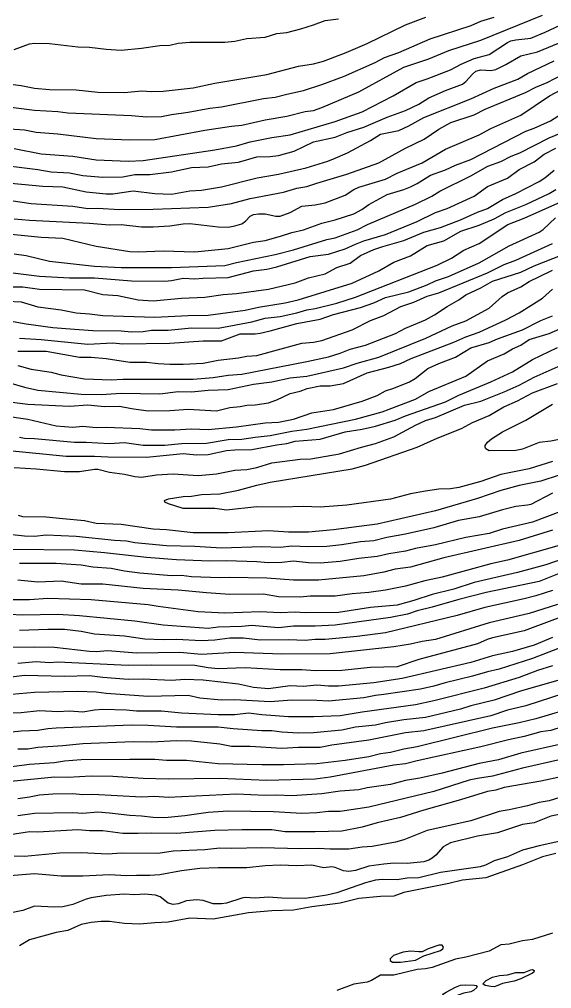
# Model space of a CAD drawing. Extents: x 474277 to 475042, y 254928 to 255625.
# Drawn here: x 474569.53 to 474593.95, y 255515.79 to 255560.23 of the extents above; entities that cross this region are included whole.
import ezdxf

# ---------------------------------------------------------------- set-up
doc = ezdxf.new("R2010")
doc.units = 0
doc.header["$MEASUREMENT"] = 0
doc.layers.add('BaseMapV2_DTM_export_MonNov09090547073261 — entities', color=1, linetype='CONTINUOUS')

msp = doc.modelspace()

# ---------------------------------------------------------------- linework, layer by layer
at = {"layer": 'BaseMapV2_DTM_export_MonNov09090547073261 — entities', "color": 15, "linetype": 'Continuous', "true_color": 0xb7484b}
for points in [[(474567.693, 255556.383, 91.25), (474570.223, 255556.072, 91.25), (474571.297, 255556.006, 91.25), (474571.757, 255555.945, 91.25), (474574.671, 255555.822, 91.25), (474575.361, 255555.76, 91.25), (474576.051, 255555.774, 91.25), (474576.511, 255555.877, 91.25), (474577.278, 255555.974, 91.25), (474578.274, 255556.168, 91.25), (474578.811, 255556.221, 91.25), (474580.728, 255556.61, 91.25), (474581.265, 255556.662, 91.25), (474581.802, 255556.809, 91.25), (474582.568, 255556.969, 91.25), (474583.412, 255557.24, 91.25), (474584.409, 255557.613, 91.25), (474585.851, 255558.26, 91.25), (474586.279, 255558.49, 91.25), (474586.933, 255558.721, 91.25), (474588.374, 255559.334, 91.25), (474590.257, 255559.947, 91.25), (474590.696, 255560.15, 91.25), (474591.309, 255560.331, 91.25)], [(474568.153, 255557.389, 91), (474569.61, 255557.198, 91), (474570.223, 255557.077, 91), (474570.914, 255557.017, 91), (474572.14, 255557, 91), (474573.137, 255556.897, 91), (474574.364, 255556.883, 91), (474575.131, 255556.954, 91), (474575.591, 255556.925, 91), (474576.127, 255556.947, 91), (474577.508, 255557.089, 91), (474578.504, 255557.3, 91), (474580.881, 255557.699, 91), (474582.338, 255558.091, 91), (474583.028, 255558.2, 91), (474583.488, 255558.318, 91), (474584.529, 255558.721, 91), (474585.482, 255559.129, 91), (474587.246, 255559.989, 91), (474588.179, 255560.331, 91)], [(474568.843, 255555.234, 91.5), (474569.763, 255555.164, 91.5), (474570.3, 255555.067, 91.5), (474571.297, 255554.987, 91.5), (474573.06, 255554.764, 91.5), (474574.594, 255554.71, 91.5), (474575.744, 255554.717, 91.5), (474578.044, 255555.145, 91.5), (474579.271, 255555.341, 91.5), (474579.731, 255555.387, 91.5), (474580.805, 255555.624, 91.5), (474581.802, 255555.795, 91.5), (474582.645, 255556.002, 91.5), (474583.028, 255556.057, 91.5), (474583.412, 255556.187, 91.5), (474585.099, 255556.917, 91.5), (474587.169, 255558.046, 91.5), (474588.319, 255558.427, 91.5), (474589.239, 255558.8, 91.5), (474590.696, 255559.281, 91.5), (474593.533, 255560.428, 91.5)], [(474569.303, 255554.315, 91.75), (474570.53, 255554.067, 91.75), (474571.987, 255553.958, 91.75), (474573.06, 255553.787, 91.75), (474574.517, 255553.735, 91.75), (474575.207, 255553.759, 91.75), (474578.504, 255554.245, 91.75), (474579.501, 255554.427, 91.75), (474580.115, 255554.616, 91.75), (474581.111, 255554.822, 91.75), (474581.955, 255554.937, 91.75), (474584.025, 255555.545, 91.75), (474585.252, 255555.996, 91.75), (474586.683, 255556.727, 91.75), (474587.737, 255557.34, 91.75), (474588.242, 255557.502, 91.75), (474589.316, 255557.912, 91.75), (474589.796, 255558.184, 91.75), (474590.389, 255558.445, 91.75), (474591.079, 255558.618, 91.75), (474591.923, 255559.176, 91.75), (474592.076, 255559.244, 91.75), (474592.306, 255559.297, 91.75), (474592.996, 255559.374, 91.75), (474593.645, 255559.641, 91.75), (474595.45, 255560.481, 91.75)], [(474569.303, 255558.856, 90.75), (474569.993, 255559.108, 90.75), (474570.223, 255559.141, 90.75), (474570.914, 255559.133, 90.75), (474572.217, 255558.975, 90.75), (474572.754, 255558.96, 90.75), (474573.52, 255558.861, 90.75), (474574.211, 255558.827, 90.75), (474575.131, 255558.905, 90.75), (474575.974, 255559.037, 90.75), (474576.434, 255559.056, 90.75), (474576.818, 255559.138, 90.75), (474577.354, 255559.193, 90.75), (474578.965, 255559.189, 90.75), (474579.425, 255559.234, 90.75), (474579.961, 255559.349, 90.75), (474580.805, 255559.421, 90.75), (474581.341, 255559.578, 90.75), (474581.802, 255559.636, 90.75), (474582.447, 255559.794, 90.75), (474583.028, 255559.975, 90.75), (474583.565, 255560.183, 90.75), (474584.178, 255560.26, 90.75)], [(474568.153, 255553.63, 92), (474570.377, 255553.349, 92), (474570.99, 255553.247, 92), (474571.834, 255553.202, 92), (474572.447, 255553.075, 92), (474573.367, 255552.998, 92), (474574.287, 255553.011, 92), (474574.824, 255553.114, 92), (474575.514, 255553.113, 92), (474576.511, 255553.244, 92), (474577.431, 255553.44, 92), (474578.198, 255553.469, 92), (474578.811, 255553.604, 92), (474579.578, 255553.691, 92), (474580.421, 255553.935, 92), (474581.035, 255553.939, 92), (474581.418, 255553.997, 92), (474582.142, 255554.197, 92), (474583.028, 255554.619, 92), (474584.025, 255554.825, 92), (474584.548, 255555.04, 92), (474585.329, 255555.283, 92), (474586.402, 255555.744, 92), (474587.246, 255556.057, 92), (474587.854, 255556.344, 92), (474588.319, 255556.639, 92), (474589.086, 255556.974, 92), (474589.853, 255557.263, 92), (474590.006, 255557.377, 92), (474590.313, 255557.726, 92), (474590.466, 255557.85, 92), (474590.696, 255557.915, 92), (474591.156, 255557.894, 92), (474591.386, 255557.934, 92), (474591.846, 255558.158, 92), (474592.536, 255558.559, 92), (474593.303, 255558.751, 92), (474594.53, 255559.251, 92)], [(474569.15, 255552.729, 92.25), (474570.607, 255552.582, 92.25), (474571.527, 255552.562, 92.25), (474572.6, 255552.327, 92.25), (474573.52, 255552.238, 92.25), (474573.827, 255552.24, 92.25), (474574.747, 255552.364, 92.25), (474575.744, 255552.244, 92.25), (474576.511, 255552.22, 92.25), (474577.354, 255552.368, 92.25), (474577.891, 255552.401, 92.25), (474578.811, 255552.554, 92.25), (474580.449, 255552.97, 92.25), (474581.418, 255553.133, 92.25), (474582.683, 255553.43, 92.25), (474583.686, 255553.737, 92.25), (474584.025, 255553.868, 92.25), (474584.583, 255554.12, 92.25), (474585.635, 255554.684, 92.25), (474586.095, 255554.965, 92.25), (474586.939, 255555.142, 92.25), (474587.394, 255555.347, 92.25), (474588.089, 255555.726, 92.25), (474590.236, 255556.592, 92.25), (474591.309, 255557.079, 92.25), (474592.403, 255557.494, 92.25), (474592.843, 255557.743, 92.25), (474594.07, 255558.328, 92.25)], [(474569.15, 255551.934, 92.5), (474570.07, 255551.789, 92.5), (474571.987, 255551.665, 92.5), (474572.677, 255551.566, 92.5), (474573.137, 255551.571, 92.5), (474574.134, 255551.518, 92.5), (474575.667, 255551.526, 92.5), (474578.198, 255551.628, 92.5), (474579.271, 255551.797, 92.5), (474580.115, 255552.012, 92.5), (474581.648, 255552.317, 92.5), (474582.262, 255552.49, 92.5), (474582.722, 255552.566, 92.5), (474583.182, 255552.729, 92.5), (474584.562, 255553.131, 92.5), (474586.019, 255553.658, 92.5), (474587.246, 255554.325, 92.5), (474588.109, 255554.733, 92.5), (474588.779, 255555.193, 92.5), (474589.324, 255555.5, 92.5), (474590.389, 255555.851, 92.5), (474590.906, 255556.114, 92.5), (474592.749, 255556.88, 92.5), (474593.226, 255557.128, 92.5), (474593.748, 255557.34, 92.5), (474594.453, 255557.699, 92.5)], [(474569.303, 255551.084, 92.75), (474569.993, 255551.025, 92.75), (474572.754, 255550.89, 92.75), (474573.674, 255550.808, 92.75), (474574.211, 255550.829, 92.75), (474575.131, 255550.723, 92.75), (474575.667, 255550.719, 92.75), (474576.434, 255550.764, 92.75), (474577.048, 255550.855, 92.75), (474577.354, 255550.867, 92.75), (474578.658, 255550.718, 92.75), (474579.118, 255550.706, 92.75), (474579.425, 255550.76, 92.75), (474579.731, 255550.857, 92.75), (474579.912, 255550.976, 92.75), (474580.127, 255551.206, 92.75), (474580.279, 255551.283, 92.75), (474580.498, 255551.32, 92.75), (474580.805, 255551.316, 92.75), (474581.295, 255551.206, 92.75), (474581.495, 255551.21, 92.75), (474581.955, 255551.381, 92.75), (474582.492, 255551.667, 92.75), (474583.105, 255551.727, 92.75), (474583.565, 255551.822, 92.75), (474584.485, 255552.165, 92.75), (474584.883, 255552.433, 92.75), (474585.099, 255552.541, 92.75), (474586.325, 255552.913, 92.75), (474586.862, 255553.18, 92.75), (474588.012, 255553.662, 92.75), (474589.086, 255554.278, 92.75), (474590.619, 255554.932, 92.75), (474591.156, 255555.222, 92.75), (474592.536, 255555.847, 92.75), (474593.844, 255556.727, 92.75), (474594.376, 255557.005, 92.75)], [(474568.527, 255550.439, 93), (474570.53, 255550.245, 93), (474571.527, 255550.204, 93), (474573.06, 255549.835, 93), (474574.594, 255549.587, 93), (474574.977, 255549.572, 93), (474576.127, 255549.62, 93), (474577.584, 255549.57, 93), (474579.118, 255549.729, 93), (474580.268, 255550.024, 93), (474580.805, 255550.096, 93), (474581.513, 255550.286, 93), (474582.032, 255550.461, 93), (474582.568, 255550.58, 93), (474583.412, 255550.887, 93), (474584.025, 255551.037, 93), (474584.869, 255551.318, 93), (474585.239, 255551.513, 93), (474585.559, 255551.745, 93), (474586.412, 255552.203, 93), (474587.169, 255552.432, 93), (474587.476, 255552.556, 93), (474587.782, 255552.704, 93), (474588.396, 255553.088, 93), (474589.086, 255553.328, 93), (474589.546, 255553.546, 93), (474590.244, 255553.813, 93), (474592.766, 255555.11, 93), (474593.15, 255555.247, 93), (474593.895, 255555.577, 93), (474594.453, 255555.936, 93)], [(474569.303, 255549.481, 93.25), (474569.84, 255549.399, 93.25), (474570.914, 255549.149, 93.25), (474572.984, 255548.91, 93.25), (474574.211, 255548.859, 93.25), (474576.511, 255548.86, 93.25), (474578.965, 255548.946, 93.25), (474579.501, 255549.092, 93.25), (474581.265, 255549.456, 93.25), (474582.108, 255549.669, 93.25), (474583.642, 255550.135, 93.25), (474584.025, 255550.22, 93.25), (474585.022, 255550.576, 93.25), (474585.505, 255550.823, 93.25), (474587.706, 255551.756, 93.25), (474588.45, 255552.126, 93.25), (474588.826, 255552.356, 93.25), (474590.236, 255553.057, 93.25), (474591.03, 255553.507, 93.25), (474591.616, 255553.722, 93.25), (474592.088, 255553.967, 93.25), (474592.483, 255554.12, 93.25), (474593.84, 255554.803, 93.25), (474596.14, 255555.744, 93.25)], [(474568, 255548.77, 93.5), (474570.453, 255548.453, 93.5), (474571.834, 255548.376, 93.5), (474572.984, 255548.379, 93.5), (474574.671, 255548.243, 93.5), (474576.204, 255548.222, 93.5), (474576.511, 255548.257, 93.5), (474577.048, 255548.373, 93.5), (474577.584, 255548.332, 93.5), (474577.968, 255548.372, 93.5), (474579.118, 255548.4, 93.5), (474580.268, 255548.702, 93.5), (474580.881, 255548.786, 93.5), (474581.341, 255548.884, 93.5), (474582.875, 255549.366, 93.5), (474583.718, 255549.469, 93.5), (474584.485, 255549.705, 93.5), (474584.945, 255549.93, 93.5), (474585.329, 255550.076, 93.5), (474586.322, 255550.363, 93.5), (474587.782, 255550.961, 93.5), (474588.626, 255551.377, 93.5), (474589.162, 255551.563, 93.5), (474590.389, 255552.122, 93.5), (474591.003, 255552.567, 93.5), (474591.923, 255552.952, 93.5), (474592.46, 255553.351, 93.5), (474593.15, 255553.705, 93.5), (474593.61, 255554.048, 93.5), (474594.146, 255554.323, 93.5)], [(474568.997, 255547.972, 93.75), (474569.687, 255547.973, 93.75), (474570.453, 255547.869, 93.75), (474572.524, 255547.825, 93.75), (474573.367, 255547.622, 93.75), (474574.057, 255547.567, 93.75), (474574.977, 255547.38, 93.75), (474575.667, 255547.334, 93.75), (474576.971, 255547.457, 93.75), (474578.044, 255547.501, 93.75), (474578.888, 255547.616, 93.75), (474579.501, 255547.658, 93.75), (474580.958, 255547.861, 93.75), (474582.185, 255548.156, 93.75), (474582.798, 255548.387, 93.75), (474583.565, 255548.571, 93.75), (474584.102, 255548.851, 93.75), (474584.706, 255549.059, 93.75), (474585.175, 255549.41, 93.75), (474585.789, 255549.676, 93.75), (474586.207, 255549.826, 93.75), (474587.169, 255550.092, 93.75), (474588.089, 255550.471, 93.75), (474588.856, 255550.69, 93.75), (474589.776, 255551.042, 93.75), (474590.543, 255551.395, 93.75), (474591.003, 255551.557, 93.75), (474591.693, 255551.98, 93.75), (474592.306, 255552.253, 93.75), (474593.38, 255552.802, 93.75), (474593.64, 255552.97, 93.75), (474594.07, 255553.313, 93.75)], [(474568.997, 255547.312, 94), (474569.61, 255547.283, 94), (474570.377, 255547.057, 94), (474571.45, 255546.921, 94), (474572.14, 255546.783, 94), (474572.754, 255546.739, 94), (474573.367, 255546.656, 94), (474575.744, 255546.577, 94), (474577.278, 255546.656, 94), (474578.198, 255546.667, 94), (474579.885, 255546.894, 94), (474580.498, 255547.033, 94), (474581.725, 255547.23, 94), (474582.324, 255547.372, 94), (474584.792, 255548.138, 94), (474586.019, 255548.701, 94), (474586.709, 255549.104, 94), (474587.476, 255549.388, 94), (474588.242, 255549.87, 94), (474589.009, 255550.084, 94), (474589.777, 255550.516, 94), (474590.619, 255550.804, 94), (474591.309, 255551.093, 94), (474591.846, 255551.37, 94), (474592.766, 255551.744, 94), (474593.84, 255552.249, 94), (474594.147, 255552.433, 94)], [(474568.92, 255546.444, 94.25), (474569.84, 255546.266, 94.25), (474571.067, 255546.111, 94.25), (474572.064, 255546.022, 94.25), (474572.907, 255545.965, 94.25), (474574.211, 255545.946, 94.25), (474574.671, 255545.909, 94.25), (474575.207, 255545.929, 94.25), (474575.591, 255545.98, 94.25), (474576.358, 255545.979, 94.25), (474577.431, 255546.09, 94.25), (474578.658, 255546.076, 94.25), (474580.191, 255546.367, 94.25), (474580.805, 255546.528, 94.25), (474581.495, 255546.604, 94.25), (474582.262, 255546.773, 94.25), (474582.722, 255546.922, 94.25), (474583.105, 255546.982, 94.25), (474584.102, 255547.225, 94.25), (474584.945, 255547.489, 94.25), (474588.702, 255548.965, 94.25), (474589.353, 255549.289, 94.25), (474589.929, 255549.648, 94.25), (474590.619, 255549.96, 94.25), (474591.933, 255550.823, 94.25), (474592.69, 255551.121, 94.25), (474594.376, 255551.861, 94.25)], [(474569.533, 255545.615, 94.5), (474570.53, 255545.559, 94.5), (474572.677, 255545.346, 94.5), (474573.827, 255545.408, 94.5), (474574.287, 255545.361, 94.5), (474576.434, 255545.386, 94.5), (474577.968, 255545.499, 94.5), (474578.811, 255545.497, 94.5), (474579.655, 255545.807, 94.5), (474580.345, 255545.812, 94.5), (474580.575, 255545.844, 94.5), (474581.035, 255545.946, 94.5), (474582.262, 255546.295, 94.5), (474583.335, 255546.491, 94.5), (474583.948, 255546.706, 94.5), (474585.175, 255547.02, 94.5), (474585.789, 255547.239, 94.5), (474586.325, 255547.476, 94.5), (474587.399, 255547.737, 94.5), (474588.242, 255548.059, 94.5), (474588.626, 255548.239, 94.5), (474589.22, 255548.446, 94.5), (474590.619, 255549.069, 94.5), (474591.999, 255549.854, 94.5), (474593.38, 255550.482, 94.5), (474593.553, 255550.593, 94.5), (474594.131, 255551.13, 94.5)], [(474569.457, 255545.022, 94.75), (474570.76, 255545.026, 94.75), (474572.294, 255544.747, 94.75), (474572.83, 255544.744, 94.75), (474573.52, 255544.688, 94.75), (474574.594, 255544.516, 94.75), (474575.361, 255544.513, 94.75), (474575.897, 255544.448, 94.75), (474576.434, 255544.424, 94.75), (474577.048, 255544.42, 94.75), (474577.968, 255544.474, 94.75), (474578.658, 255544.608, 94.75), (474579.578, 255544.712, 94.75), (474579.961, 255544.789, 94.75), (474580.421, 255544.826, 94.75), (474582.492, 255545.379, 94.75), (474583.028, 255545.436, 94.75), (474583.412, 255545.515, 94.75), (474584.792, 255545.993, 94.75), (474585.635, 255546.42, 94.75), (474586.249, 255546.659, 94.75), (474587.026, 255547.066, 94.75), (474587.629, 255547.262, 94.75), (474588.242, 255547.544, 94.75), (474588.779, 255547.689, 94.75), (474591.003, 255548.608, 94.75), (474591.769, 255549, 94.75), (474592.306, 255549.194, 94.75), (474593.993, 255549.962, 94.75)], [(474569.457, 255544.367, 95), (474570.07, 255544.189, 95), (474570.99, 255544.061, 95), (474571.45, 255543.942, 95), (474572.524, 255543.752, 95), (474573.751, 255543.703, 95), (474574.287, 255543.738, 95), (474577.508, 255543.736, 95), (474578.428, 255543.805, 95), (474579.118, 255543.915, 95), (474579.731, 255543.972, 95), (474582.722, 255544.543, 95), (474583.717, 255544.765, 95), (474584.255, 255544.924, 95), (474584.715, 255545.106, 95), (474585.405, 255545.302, 95), (474586.785, 255545.83, 95), (474587.246, 255546.075, 95), (474588.166, 255546.464, 95), (474588.583, 255546.682, 95), (474589.16, 255547.066, 95), (474589.699, 255547.375, 95), (474590.008, 255547.602, 95), (474590.696, 255547.921, 95), (474591.233, 255548.23, 95), (474592.536, 255548.646, 95), (474593.15, 255548.928, 95), (474594.431, 255549.443, 95)], [(474569.15, 255543.55, 95.25), (474569.763, 255543.366, 95.25), (474570.377, 255543.236, 95.25), (474572.37, 255543.045, 95.25), (474573.29, 255543.034, 95.25), (474574.211, 255543.1, 95.25), (474575.974, 255543.065, 95.25), (474576.818, 255543.178, 95.25), (474577.431, 255543.16, 95.25), (474578.198, 255543.232, 95.25), (474579.118, 255543.267, 95.25), (474580.268, 255543.5, 95.25), (474581.111, 255543.613, 95.25), (474581.955, 255543.795, 95.25), (474582.722, 255543.876, 95.25), (474584.409, 255544.26, 95.25), (474585.022, 255544.464, 95.25), (474586.019, 255544.738, 95.25), (474588.173, 255545.609, 95.25), (474589.392, 255546.188, 95.25), (474590.006, 255546.406, 95.25), (474591.076, 255546.989, 95.25), (474591.683, 255547.526, 95.25), (474591.923, 255547.701, 95.25), (474592.536, 255547.965, 95.25), (474592.919, 255548.216, 95.25), (474593.385, 255548.446, 95.25), (474593.993, 255548.733, 95.25)], [(474568.843, 255542.722, 95.5), (474569.917, 255542.593, 95.5), (474571.834, 255542.495, 95.5), (474572.677, 255542.557, 95.5), (474573.444, 255542.477, 95.5), (474574.134, 255542.504, 95.5), (474574.671, 255542.393, 95.5), (474575.437, 255542.289, 95.5), (474576.434, 255542.303, 95.5), (474577.278, 255542.362, 95.5), (474578.581, 255542.288, 95.5), (474579.195, 255542.434, 95.5), (474579.655, 255542.476, 95.5), (474579.961, 255542.54, 95.5), (474580.345, 255542.553, 95.5), (474580.958, 255542.657, 95.5), (474581.341, 255542.784, 95.5), (474581.955, 255543.075, 95.5), (474582.415, 255543.191, 95.5), (474582.737, 255543.309, 95.5), (474583.335, 255543.423, 95.5), (474583.795, 255543.424, 95.5), (474584.409, 255543.544, 95.5), (474585.482, 255544.021, 95.5), (474586.479, 255544.281, 95.5), (474587.016, 255544.457, 95.5), (474587.506, 255544.689, 95.5), (474589.469, 255545.426, 95.5), (474590.006, 255545.678, 95.5), (474590.619, 255545.892, 95.5), (474591.853, 255546.452, 95.5), (474592.46, 255546.78, 95.5), (474593.536, 255547.449, 95.5), (474593.993, 255547.86, 95.5)], [(474568.767, 255542.065, 95.75), (474569.917, 255541.906, 95.75), (474571.22, 255541.59, 95.75), (474571.987, 255541.537, 95.75), (474572.447, 255541.58, 95.75), (474573.06, 255541.523, 95.75), (474573.52, 255541.538, 95.75), (474575.054, 255541.48, 95.75), (474575.591, 255541.409, 95.75), (474576.664, 255541.407, 95.75), (474577.431, 255541.455, 95.75), (474578.198, 255541.426, 95.75), (474579.501, 255541.551, 95.75), (474580.805, 255541.732, 95.75), (474581.418, 255541.76, 95.75), (474582.108, 255541.907, 95.75), (474582.952, 255542.193, 95.75), (474583.948, 255542.346, 95.75), (474585.252, 255542.725, 95.75), (474585.942, 255542.992, 95.75), (474586.325, 255543.199, 95.75), (474586.709, 255543.32, 95.75), (474587.433, 255543.615, 95.75), (474587.688, 255543.769, 95.75), (474588.276, 255544.229, 95.75), (474588.77, 255544.459, 95.75), (474589.546, 255544.751, 95.75), (474590.236, 255545.166, 95.75), (474591.079, 255545.415, 95.75), (474591.463, 255545.581, 95.75), (474592.605, 255545.992, 95.75), (474593.456, 255546.433, 95.75), (474593.993, 255546.642, 95.75)], [(474569.533, 255541.072, 96), (474569.763, 255541.035, 96), (474570.223, 255541.023, 96), (474572.064, 255540.84, 96), (474572.6, 255540.849, 96), (474573.674, 255540.785, 96), (474574.364, 255540.826, 96), (474575.207, 255540.712, 96), (474576.204, 255540.709, 96), (474576.971, 255540.787, 96), (474578.121, 255540.802, 96), (474579.118, 255540.971, 96), (474579.731, 255540.99, 96), (474580.345, 255541.083, 96), (474581.035, 255541.146, 96), (474582.032, 255541.349, 96), (474582.722, 255541.442, 96), (474584.945, 255541.901, 96), (474586.172, 255542.242, 96), (474587.706, 255542.824, 96), (474588.319, 255543.165, 96), (474590.006, 255543.877, 96), (474591.003, 255544.577, 96), (474591.769, 255544.9, 96), (474592.153, 255545.129, 96), (474592.53, 255545.302, 96), (474592.92, 255545.561, 96), (474593.84, 255545.833, 96), (474595.957, 255546.759, 96)], [(474569.073, 255540.461, 96.25), (474571.68, 255540.204, 96.25), (474572.984, 255540.213, 96.25), (474573.597, 255540.168, 96.25), (474575.361, 255540.161, 96.25), (474577.048, 255540.33, 96.25), (474577.661, 255540.268, 96.25), (474578.198, 255540.28, 96.25), (474579.041, 255540.466, 96.25), (474579.425, 255540.499, 96.25), (474580.191, 255540.504, 96.25), (474581.341, 255540.732, 96.25), (474581.802, 255540.789, 96.25), (474582.185, 255540.887, 96.25), (474583.335, 255540.991, 96.25), (474584.485, 255541.315, 96.25), (474585.252, 255541.438, 96.25), (474585.865, 255541.581, 96.25), (474586.767, 255541.852, 96.25), (474587.246, 255542.058, 96.25), (474589.086, 255542.692, 96.25), (474589.699, 255542.996, 96.25), (474591.156, 255543.608, 96.25), (474592.153, 255544.07, 96.25), (474593.073, 255544.634, 96.25), (474594.223, 255545.186, 96.25)], [(474569.303, 255539.68, 96.5), (474570.3, 255539.621, 96.5), (474571.604, 255539.496, 96.5), (474572.294, 255539.502, 96.5), (474572.984, 255539.616, 96.5), (474573.137, 255539.615, 96.5), (474573.674, 255539.472, 96.5), (474574.364, 255539.373, 96.5), (474574.824, 255539.271, 96.5), (474575.131, 255539.248, 96.5), (474575.821, 255539.346, 96.5), (474576.588, 255539.392, 96.5), (474577.738, 255539.325, 96.5), (474578.581, 255539.393, 96.5), (474579.425, 255539.56, 96.5), (474579.961, 255539.59, 96.5), (474580.421, 255539.688, 96.5), (474581.111, 255539.904, 96.5), (474582.415, 255540.061, 96.5), (474582.897, 255540.088, 96.5), (474584.219, 255540.318, 96.5), (474585.231, 255540.625, 96.5), (474585.865, 255540.781, 96.5), (474586.709, 255541.094, 96.5), (474587.706, 255541.627, 96.5), (474588.166, 255541.839, 96.5), (474588.626, 255541.986, 96.5), (474589.958, 255542.542, 96.5), (474590.696, 255542.724, 96.5), (474591.769, 255543.148, 96.5), (474592.46, 255543.455, 96.5), (474593.15, 255543.831, 96.5), (474594.382, 255544.382, 96.5)], [(474593.993, 255539.956, 96.75), (474592.92, 255539.618, 96.75), (474591.616, 255539.363, 96.75), (474590.696, 255539.041, 96.75), (474589.699, 255538.764, 96.75), (474589.316, 255538.707, 96.75), (474588.779, 255538.687, 96.75), (474588.166, 255538.6, 96.75), (474587.476, 255538.472, 96.75), (474586.555, 255538.231, 96.75), (474584.562, 255537.963, 96.75), (474583.335, 255537.863, 96.75), (474582.568, 255537.9, 96.75), (474581.571, 255537.87, 96.75), (474580.421, 255537.89, 96.75), (474579.041, 255537.736, 96.75), (474578.504, 255537.81, 96.75), (474577.048, 255537.807, 96.75), (474576.379, 255538.018, 96.75), (474576.209, 255538.095, 96.75), (474576.19, 255538.171, 96.75), (474576.38, 255538.248, 96.75), (474577.048, 255538.363, 96.75), (474577.431, 255538.374, 96.75), (474577.891, 255538.449, 96.75), (474578.734, 255538.475, 96.75), (474579.578, 255538.642, 96.75), (474580.421, 255538.882, 96.75), (474581.035, 255539.017, 96.75), (474584.792, 255539.621, 96.75), (474585.405, 255539.792, 96.75), (474587.779, 255540.625, 96.75), (474588.702, 255541.032, 96.75), (474589.811, 255541.468, 96.75), (474590.313, 255541.744, 96.75), (474591.079, 255542.074, 96.75), (474591.749, 255542.465, 96.75), (474592.383, 255542.748, 96.75), (474593.073, 255543.108, 96.75), (474594.212, 255543.539, 96.75)], [(474594.442, 255541.008, 97), (474593.916, 255540.896, 97), (474593.38, 255540.826, 97), (474592.613, 255540.532, 97), (474592.306, 255540.468, 97), (474591.079, 255540.446, 97), (474590.926, 255540.536, 97), (474590.895, 255540.625, 97), (474590.907, 255540.702, 97), (474591.001, 255540.855, 97), (474591.189, 255541.008, 97), (474591.7, 255541.315, 97), (474592.763, 255541.852, 97), (474593.993, 255542.596, 97)], [(474594.3, 255539.342, 96.5), (474593.456, 255539.061, 96.5), (474592.457, 255538.861, 96.5), (474591.616, 255538.635, 96.5), (474590.543, 255538.258, 96.5), (474588.626, 255537.694, 96.5), (474585.942, 255537.084, 96.5), (474583.948, 255536.829, 96.5), (474582.798, 255536.715, 96.5), (474581.878, 255536.728, 96.5), (474580.958, 255536.786, 96.5), (474579.118, 255536.684, 96.5), (474577.508, 255536.695, 96.5), (474576.281, 255536.835, 96.5), (474575.667, 255536.861, 96.5), (474574.211, 255537.07, 96.5), (474573.06, 255537.119, 96.5), (474572.524, 255537.239, 96.5), (474571.527, 255537.334, 96.5), (474570.76, 255537.403, 96.5), (474569.687, 255537.429, 96.5), (474569.496, 255537.481, 96.5)], [(474593.993, 255538.516, 96.25), (474592.996, 255537.994, 96.25), (474592.843, 255537.954, 96.25), (474592.306, 255537.899, 96.25), (474591.693, 255537.752, 96.25), (474590.619, 255537.42, 96.25), (474589.677, 255537.251, 96.25), (474588.549, 255536.921, 96.25), (474587.246, 255536.624, 96.25), (474586.389, 255536.484, 96.25), (474585.789, 255536.325, 96.25), (474585.175, 255536.279, 96.25), (474584.332, 255536.141, 96.25), (474583.642, 255536.064, 96.25), (474582.798, 255536.043, 96.25), (474582.032, 255536.073, 96.25), (474581.495, 255536.025, 96.25), (474580.651, 255536.044, 96.25), (474578.811, 255535.989, 96.25), (474577.584, 255536.068, 96.25), (474576.281, 255536.094, 96.25), (474574.824, 255536.236, 96.25), (474574.441, 255536.302, 96.25), (474573.904, 255536.332, 96.25), (474572.14, 255536.517, 96.25), (474570.76, 255536.583, 96.25), (474570.223, 255536.528, 96.25), (474569.763, 255536.535, 96.25), (474569.073, 255536.613, 96.25)], [(474594.453, 255537.692, 96), (474593.073, 255537.18, 96), (474591.693, 255536.852, 96), (474591.079, 255536.656, 96), (474590.006, 255536.479, 96), (474588.626, 255536.138, 96), (474587.706, 255535.97, 96), (474587.246, 255535.843, 96), (474586.479, 255535.732, 96), (474585.942, 255535.607, 96), (474585.099, 255535.517, 96), (474584.255, 255535.374, 96), (474583.335, 255535.295, 96), (474582.798, 255535.315, 96), (474582.108, 255535.398, 96), (474581.571, 255535.333, 96), (474580.958, 255535.317, 96), (474580.421, 255535.361, 96), (474579.041, 255535.407, 96), (474578.274, 255535.397, 96), (474576.741, 255535.457, 96), (474575.361, 255535.559, 96), (474573.444, 255535.779, 96), (474572.064, 255535.891, 96), (474569.227, 255535.924, 96)], [(474593.993, 255536.813, 95.75), (474592.46, 255536.336, 95.75), (474589.009, 255535.548, 95.75), (474587.476, 255535.124, 95.75), (474586.777, 255535.028, 95.75), (474586.249, 255534.889, 95.75), (474585.329, 255534.714, 95.75), (474583.258, 255534.526, 95.75), (474582.108, 255534.523, 95.75), (474580.881, 255534.606, 95.75), (474579.195, 255534.649, 95.75), (474578.734, 255534.627, 95.75), (474577.431, 255534.68, 95.75), (474576.971, 255534.731, 95.75), (474576.511, 255534.723, 95.75), (474575.054, 255534.838, 95.75), (474574.364, 255534.93, 95.75), (474573.751, 255535.055, 95.75), (474572.907, 255535.119, 95.75), (474572.37, 255535.207, 95.75), (474571.22, 255535.286, 95.75), (474569.533, 255535.279, 95.75)], [(474594.3, 255536.113, 95.5), (474591.923, 255535.433, 95.5), (474591.156, 255535.266, 95.5), (474588.932, 255534.664, 95.5), (474588.136, 255534.491, 95.5), (474587.246, 255534.244, 95.5), (474586.325, 255534.055, 95.5), (474585.559, 255533.953, 95.5), (474584.792, 255533.901, 95.5), (474584.025, 255533.788, 95.5), (474582.875, 255533.783, 95.5), (474582.415, 255533.745, 95.5), (474581.418, 255533.759, 95.5), (474580.728, 255533.871, 95.5), (474579.195, 255533.864, 95.5), (474578.121, 255533.934, 95.5), (474576.818, 255534.065, 95.5), (474575.207, 255534.131, 95.5), (474573.367, 255534.337, 95.5), (474572.37, 255534.344, 95.5), (474571.45, 255534.467, 95.5), (474570.377, 255534.435, 95.5), (474569.457, 255534.522, 95.5)], [(474594.53, 255535.513, 95.25), (474593.686, 255535.225, 95.25), (474592.383, 255534.868, 95.25), (474590.389, 255534.414, 95.25), (474589.469, 255534.102, 95.25), (474588.472, 255533.859, 95.25), (474587.629, 255533.583, 95.25), (474586.862, 255533.381, 95.25), (474585.635, 255533.27, 95.25), (474584.178, 255533.038, 95.25), (474582.645, 255533.025, 95.25), (474582.185, 255533.057, 95.25), (474581.495, 255533.018, 95.25), (474580.575, 255533.071, 95.25), (474578.965, 255533.013, 95.25), (474577.738, 255533.076, 95.25), (474575.897, 255533.307, 95.25), (474575.437, 255533.395, 95.25), (474572.83, 255533.624, 95.25), (474570.837, 255533.677, 95.25), (474569.993, 255533.62, 95.25), (474568.69, 255533.619, 95.25)], [(474594.453, 255534.88, 95), (474593.38, 255534.452, 95), (474590.941, 255533.954, 95), (474589.699, 255533.638, 95), (474588.472, 255533.275, 95), (474587.782, 255533.115, 95), (474587.345, 255532.957, 95), (474586.563, 255532.804, 95), (474584.025, 255532.46, 95), (474583.105, 255532.415, 95), (474582.108, 255532.414, 95), (474581.418, 255532.34, 95), (474580.191, 255532.449, 95), (474579.731, 255532.398, 95), (474578.658, 255532.358, 95), (474578.198, 255532.298, 95), (474576.127, 255532.461, 95), (474574.824, 255532.64, 95), (474572.294, 255532.891, 95), (474571.297, 255532.942, 95), (474569.687, 255532.916, 95), (474569.073, 255532.942, 95)], [(474593.993, 255534.052, 94.75), (474593.226, 255533.808, 94.75), (474592.69, 255533.66, 94.75), (474590.883, 255533.264, 94.75), (474589.622, 255532.894, 94.75), (474586.325, 255532.113, 94.75), (474585.022, 255531.941, 94.75), (474583.565, 255531.793, 94.75), (474583.105, 255531.796, 94.75), (474582.645, 255531.76, 94.75), (474581.878, 255531.789, 94.75), (474580.575, 255531.766, 94.75), (474579.808, 255531.858, 94.75), (474579.195, 255531.863, 94.75), (474578.504, 255531.768, 94.75), (474577.891, 255531.746, 94.75), (474576.741, 255531.805, 94.75), (474576.127, 255531.79, 94.75), (474575.284, 255531.822, 94.75), (474574.364, 255531.955, 94.75), (474572.984, 255532.05, 94.75), (474572.37, 255532.172, 94.75), (474571.604, 255532.252, 94.75), (474570.837, 255532.262, 94.75), (474569.533, 255532.206, 94.75)], [(474594.223, 255533.399, 94.5), (474592.92, 255532.989, 94.5), (474591.079, 255532.558, 94.5), (474588.626, 255531.797, 94.5), (474588.012, 255531.715, 94.5), (474587.476, 255531.589, 94.5), (474586.709, 255531.461, 94.5), (474583.795, 255531.138, 94.5), (474581.571, 255531.13, 94.5), (474579.425, 255531.207, 94.5), (474577.891, 255531.11, 94.5), (474576.894, 255531.198, 94.5), (474574.901, 255531.168, 94.5), (474573.597, 255531.286, 94.5), (474573.06, 255531.241, 94.5), (474572.754, 255531.248, 94.5), (474571.144, 255531.432, 94.5), (474570.223, 255531.453, 94.5), (474568.537, 255531.429, 94.5)], [(474595.22, 255533.148, 94.25), (474592.69, 255532.193, 94.25), (474591.236, 255531.884, 94.25), (474590.987, 255531.807, 94.25), (474590.543, 255531.607, 94.25), (474587.859, 255530.878, 94.25), (474586.862, 255530.554, 94.25), (474585.635, 255530.518, 94.25), (474584.332, 255530.385, 94.25), (474583.105, 255530.369, 94.25), (474582.492, 255530.414, 94.25), (474581.495, 255530.406, 94.25), (474579.885, 255530.507, 94.25), (474578.658, 255530.459, 94.25), (474578.198, 255530.499, 94.25), (474577.584, 255530.602, 94.25), (474575.591, 255530.625, 94.25), (474574.517, 255530.602, 94.25), (474571.297, 255530.758, 94.25), (474570.914, 255530.734, 94.25), (474570.3, 255530.776, 94.25), (474569.457, 255530.706, 94.25)], [(474593.993, 255531.891, 94), (474593.15, 255531.539, 94), (474592.153, 255531.257, 94), (474591.233, 255531.052, 94), (474590.236, 255530.746, 94), (474587.092, 255530.006, 94), (474585.789, 255529.809, 94), (474584.178, 255529.663, 94), (474583.718, 255529.656, 94), (474583.182, 255529.701, 94), (474582.568, 255529.652, 94), (474581.955, 255529.675, 94), (474580.958, 255529.532, 94), (474580.268, 255529.604, 94), (474579.578, 255529.756, 94), (474577.968, 255529.937, 94), (474577.124, 255529.969, 94), (474576.511, 255529.92, 94), (474575.207, 255529.982, 94), (474574.517, 255529.971, 94), (474573.367, 255530.06, 94), (474572.754, 255530.139, 94), (474571.604, 255530.108, 94), (474569.763, 255530.145, 94), (474568.69, 255530.013, 94)], [(474594.3, 255531.402, 93.75), (474593.073, 255530.933, 93.75), (474591.539, 255530.434, 93.75), (474591.003, 255530.32, 93.75), (474590.313, 255530.119, 93.75), (474589.06, 255529.814, 93.75), (474588.549, 255529.655, 93.75), (474587.936, 255529.519, 93.75), (474586.249, 255529.271, 93.75), (474585.865, 255529.24, 93.75), (474585.329, 255529.129, 93.75), (474583.718, 255528.973, 93.75), (474583.182, 255529.01, 93.75), (474582.032, 255529.014, 93.75), (474581.035, 255528.949, 93.75), (474579.425, 255529.033, 93.75), (474578.811, 255529.012, 93.75), (474577.814, 255529.11, 93.75), (474577.278, 255529.227, 93.75), (474575.437, 255529.179, 93.75), (474573.52, 255529.321, 93.75), (474573.06, 255529.382, 93.75), (474572.217, 255529.415, 93.75), (474570.223, 255529.371, 93.75), (474568.46, 255529.224, 93.75)], [(474593.993, 255530.589, 93.5), (474593.303, 255530.384, 93.5), (474592.46, 255530.062, 93.5), (474590.849, 255529.569, 93.5), (474588.549, 255528.989, 93.5), (474587.706, 255528.803, 93.5), (474585.252, 255528.469, 93.5), (474584.255, 255528.296, 93.5), (474583.028, 255528.247, 93.5), (474581.878, 255528.256, 93.5), (474580.651, 255528.348, 93.5), (474580.038, 255528.43, 93.5), (474579.425, 255528.352, 93.5), (474578.658, 255528.347, 93.5), (474576.971, 255528.425, 93.5), (474576.051, 255528.511, 93.5), (474574.901, 255528.51, 93.5), (474574.441, 255528.562, 93.5), (474573.367, 255528.586, 93.5), (474572.984, 255528.562, 93.5), (474572.447, 255528.47, 93.5), (474571.834, 255528.507, 93.5), (474571.297, 255528.481, 93.5), (474570.453, 255528.522, 93.5), (474569.61, 255528.437, 93.5), (474568.767, 255528.415, 93.5)], [(474594.606, 255530.029, 93.25), (474592.523, 255529.43, 93.25), (474591.309, 255529.018, 93.25), (474590.236, 255528.753, 93.25), (474589.776, 255528.603, 93.25), (474588.166, 255528.229, 93.25), (474587.169, 255528.124, 93.25), (474586.325, 255527.985, 93.25), (474585.865, 255527.875, 93.25), (474584.945, 255527.781, 93.25), (474584.332, 255527.65, 93.25), (474583.028, 255527.52, 93.25), (474582.338, 255527.512, 93.25), (474581.571, 255527.553, 93.25), (474581.111, 255527.608, 93.25), (474580.651, 255527.614, 93.25), (474579.348, 255527.707, 93.25), (474578.658, 255527.785, 93.25), (474576.741, 255527.776, 93.25), (474575.437, 255527.855, 93.25), (474574.671, 255527.87, 93.25), (474571.22, 255527.728, 93.25), (474570.837, 255527.7, 93.25), (474570.377, 255527.622, 93.25), (474569.61, 255527.6, 93.25), (474568.613, 255527.485, 93.25)], [(474595.067, 255529.501, 93), (474592.766, 255528.766, 93), (474591.923, 255528.561, 93), (474591.156, 255528.307, 93), (474588.089, 255527.615, 93), (474587.246, 255527.524, 93), (474585.559, 255527.177, 93), (474583.872, 255526.958, 93), (474583.335, 255526.849, 93), (474582.338, 255526.853, 93), (474581.571, 255526.797, 93), (474580.115, 255526.893, 93), (474579.271, 255526.895, 93), (474578.734, 255526.994, 93), (474577.431, 255527.138, 93), (474576.741, 255527.154, 93), (474575.591, 255527.094, 93), (474574.747, 255527.102, 93), (474572.447, 255527.019, 93), (474571.527, 255526.919, 93), (474570.377, 255526.852, 93), (474569.917, 255526.779, 93), (474569.457, 255526.765, 93)], [(474595.067, 255528.718, 92.75), (474593.226, 255528.169, 92.75), (474592.46, 255527.976, 92.75), (474591.233, 255527.732, 92.75), (474587.782, 255526.874, 92.75), (474587.169, 255526.778, 92.75), (474586.555, 255526.612, 92.75), (474586.095, 255526.56, 92.75), (474585.559, 255526.418, 92.75), (474584.485, 255526.249, 92.75), (474583.182, 255526.097, 92.75), (474581.648, 255526.057, 92.75), (474580.651, 255526.052, 92.75), (474578.658, 255526.105, 92.75), (474577.201, 255526.258, 92.75), (474576.281, 255526.251, 92.75), (474575.744, 255526.291, 92.75), (474574.594, 255526.3, 92.75), (474572.37, 255526.28, 92.75), (474571.604, 255526.221, 92.75), (474571.144, 255526.139, 92.75), (474569.993, 255526.066, 92.75), (474567.77, 255525.781, 92.75)], [(474594.913, 255527.956, 92.5), (474593.916, 255527.634, 92.5), (474593.456, 255527.566, 92.5), (474592.69, 255527.345, 92.5), (474591.978, 255527.207, 92.5), (474590.696, 255526.873, 92.5), (474587.782, 255526.241, 92.5), (474587.246, 255526.092, 92.5), (474586.709, 255526.039, 92.5), (474583.795, 255525.483, 92.5), (474583.105, 255525.401, 92.5), (474580.881, 255525.331, 92.5), (474578.734, 255525.422, 92.5), (474576.358, 255525.389, 92.5), (474575.207, 255525.422, 92.5), (474573.827, 255525.526, 92.5), (474572.83, 255525.532, 92.5), (474571.757, 255525.466, 92.5), (474571.144, 255525.482, 92.5), (474569.15, 255525.296, 92.5)], [(474594.453, 255527.02, 92.25), (474592.536, 255526.591, 92.25), (474591.518, 255526.286, 92.25), (474590.619, 255526.121, 92.25), (474588.932, 255525.67, 92.25), (474587.905, 255525.443, 92.25), (474587.246, 255525.332, 92.25), (474586.555, 255525.159, 92.25), (474585.482, 255524.997, 92.25), (474585.099, 255524.903, 92.25), (474584.255, 255524.846, 92.25), (474583.412, 255524.727, 92.25), (474582.032, 255524.639, 92.25), (474581.341, 255524.669, 92.25), (474580.805, 255524.647, 92.25), (474579.501, 255524.71, 92.25), (474576.358, 255524.56, 92.25), (474575.744, 255524.597, 92.25), (474575.131, 255524.575, 92.25), (474572.907, 255524.692, 92.25), (474572.447, 255524.671, 92.25), (474571.987, 255524.719, 92.25), (474571.067, 255524.712, 92.25), (474570.453, 255524.664, 92.25), (474569.993, 255524.568, 92.25), (474569.457, 255524.5, 92.25)], [(474594.376, 255526.302, 92), (474592.613, 255525.901, 92), (474591.233, 255525.533, 92), (474590.543, 255525.432, 92), (474590.159, 255525.346, 92), (474588.549, 255524.827, 92), (474585.559, 255524.105, 92), (474584.255, 255523.915, 92), (474583.718, 255523.918, 92), (474583.182, 255523.855, 92), (474582.492, 255523.826, 92), (474581.188, 255523.897, 92), (474579.118, 255523.927, 92), (474578.198, 255523.865, 92), (474577.124, 255523.709, 92), (474576.204, 255523.621, 92), (474575.667, 255523.636, 92), (474575.131, 255523.703, 92), (474574.594, 255523.724, 92), (474573.674, 255523.843, 92), (474573.137, 255523.877, 92), (474572.447, 255523.825, 92), (474571.987, 255523.851, 92), (474570.223, 255523.826, 92), (474569.457, 255523.713, 92)], [(474594.453, 255525.525, 91.75), (474593.456, 255525.312, 91.75), (474591.769, 255525.016, 91.75), (474591.386, 255524.897, 91.75), (474591.003, 255524.834, 91.75), (474589.776, 255524.445, 91.75), (474588.089, 255523.98, 91.75), (474587.016, 255523.633, 91.75), (474585.942, 255523.399, 91.75), (474585.252, 255523.193, 91.75), (474584.332, 255523.019, 91.75), (474583.105, 255522.979, 91.75), (474581.725, 255522.988, 91.75), (474581.111, 255523.07, 91.75), (474579.731, 255523.068, 91.75), (474578.504, 255523.043, 91.75), (474576.741, 255522.903, 91.75), (474575.591, 255522.919, 91.75), (474574.977, 255522.898, 91.75), (474574.287, 255522.91, 91.75), (474573.367, 255523.027, 91.75), (474572.754, 255523.034, 91.75), (474572.217, 255523.081, 91.75), (474570.377, 255522.973, 91.75), (474569.993, 255522.978, 91.75), (474568.613, 255522.774, 91.75)], [(474595.297, 255524.863, 91.5), (474593.84, 255524.408, 91.5), (474593.38, 255524.324, 91.5), (474592.843, 255524.167, 91.5), (474591.999, 255523.988, 91.5), (474591.539, 255523.921, 91.5), (474590.236, 255523.489, 91.5), (474588.242, 255523.043, 91.5), (474587.169, 255522.613, 91.5), (474586.785, 255522.507, 91.5), (474585.712, 255522.313, 91.5), (474585.252, 255522.283, 91.5), (474584.639, 255522.182, 91.5), (474583.795, 255522.186, 91.5), (474583.258, 255522.221, 91.5), (474582.415, 255522.196, 91.5), (474580.651, 255522.254, 91.5), (474579.271, 255522.213, 91.5), (474578.734, 255522.234, 91.5), (474578.044, 255522.162, 91.5), (474576.588, 255522.094, 91.5), (474575.897, 255521.981, 91.5), (474574.211, 255522.003, 91.5), (474573.597, 255521.961, 91.5), (474572.37, 255522.014, 91.5), (474571.374, 255522.003, 91.5), (474569.763, 255521.857, 91.5), (474569.303, 255521.861, 91.5)], [(474594.836, 255523.877, 91.25), (474593.916, 255523.705, 91.25), (474593.15, 255523.391, 91.25), (474592.613, 255523.323, 91.25), (474591.463, 255522.934, 91.25), (474590.543, 255522.789, 91.25), (474589.316, 255522.474, 91.25), (474588.979, 255522.299, 91.25), (474588.644, 255521.916, 91.25), (474588.472, 255521.769, 91.25), (474588.319, 255521.683, 91.25), (474588.089, 255521.609, 91.25), (474587.322, 255521.53, 91.25), (474586.709, 255521.54, 91.25), (474586.249, 255521.506, 91.25), (474585.559, 255521.404, 91.25), (474584.945, 255521.214, 91.25), (474584.639, 255521.163, 91.25), (474584.409, 255521.201, 91.25), (474584.025, 255521.348, 91.25), (474583.872, 255521.376, 91.25), (474583.488, 255521.335, 91.25), (474582.952, 255521.448, 91.25), (474582.262, 255521.428, 91.25), (474581.495, 255521.46, 91.25), (474580.805, 255521.421, 91.25), (474579.961, 255521.327, 91.25), (474578.658, 255521.328, 91.25), (474577.814, 255521.293, 91.25), (474576.971, 255521.2, 91.25), (474575.974, 255521.014, 91.25), (474575.514, 255520.972, 91.25), (474574.901, 255520.985, 91.25), (474574.441, 255520.957, 91.25), (474573.674, 255521.012, 91.25), (474572.447, 255520.956, 91.25), (474571.45, 255520.952, 91.25), (474570.223, 255521.052, 91.25), (474568.92, 255520.956, 91.25)], [(474594.913, 255522.676, 91), (474593.38, 255522.345, 91), (474592.613, 255522.147, 91), (474591.923, 255521.835, 91), (474591.309, 255521.646, 91), (474590.919, 255521.456, 91), (474590.666, 255521.379, 91), (474588.856, 255521.118, 91), (474587.859, 255520.873, 91), (474587.322, 255520.857, 91), (474586.862, 255520.779, 91), (474586.172, 255520.797, 91), (474585.865, 255520.764, 91), (474585.405, 255520.642, 91), (474584.102, 255520.182, 91), (474583.642, 255520.077, 91), (474582.645, 255519.927, 91), (474581.571, 255519.939, 91), (474580.958, 255519.989, 91), (474580.345, 255519.948, 91), (474579.885, 255519.974, 91), (474579.731, 255519.948, 91), (474579.041, 255519.712, 91), (474578.811, 255519.673, 91), (474578.428, 255519.684, 91), (474577.968, 255519.827, 91), (474577.661, 255519.867, 91), (474577.201, 255519.811, 91), (474576.818, 255519.682, 91), (474576.588, 255519.653, 91), (474576.358, 255519.709, 91), (474575.988, 255519.999, 91), (474575.781, 255520.076, 91), (474575.284, 255520.129, 91), (474574.824, 255520.1, 91), (474574.364, 255520.118, 91), (474573.52, 255520.066, 91), (474572.83, 255519.953, 91), (474572.6, 255519.892, 91), (474571.987, 255519.646, 91), (474571.527, 255519.546, 91), (474571.144, 255519.528, 91), (474570.223, 255519.575, 91), (474569.687, 255519.372, 91), (474568.23, 255519.085, 91)], [(474594.146, 255521.984, 90.75), (474593.533, 255521.839, 90.75), (474592.613, 255521.473, 90.75), (474590.926, 255520.88, 90.75), (474589.853, 255520.771, 90.75), (474589.239, 255520.608, 90.75), (474587.169, 255520.201, 90.75), (474586.709, 255520.034, 90.75), (474586.095, 255520.016, 90.75), (474585.099, 255519.925, 90.75), (474584.255, 255519.704, 90.75), (474582.947, 255519.539, 90.75), (474582.108, 255519.396, 90.75), (474581.111, 255519.362, 90.75), (474580.038, 255519.266, 90.75), (474578.428, 255518.981, 90.75), (474577.354, 255519.022, 90.75), (474576.358, 255518.842, 90.75), (474575.744, 255518.816, 90.75), (474575.054, 255518.743, 90.75), (474574.364, 255518.778, 90.75), (474573.674, 255518.868, 90.75), (474573.29, 255518.874, 90.75), (474572.83, 255518.829, 90.75), (474572.37, 255518.735, 90.75), (474571.757, 255518.465, 90.75), (474571.22, 255518.371, 90.75), (474569.993, 255518.032, 90.75), (474569.533, 255517.758, 90.75)], [(474593.993, 255518.342, 90.5), (474593.073, 255518.04, 90.5), (474592.613, 255517.981, 90.5), (474591.999, 255517.836, 90.5), (474591.616, 255517.794, 90.5), (474591.079, 255517.515, 90.5), (474590.006, 255517.229, 90.5), (474589.546, 255517.138, 90.5), (474588.472, 255516.762, 90.5), (474588.166, 255516.698, 90.5), (474587.782, 255516.663, 90.5), (474586.709, 255516.406, 90.5), (474586.095, 255516.405, 90.5), (474585.687, 255516.165, 90.5), (474585.494, 255516.089, 90.5), (474584.869, 255516.002, 90.5), (474584.102, 255515.705, 90.5)], [(474587.016, 255517.007, 90.5), (474587.706, 255517.099, 90.5), (474588.089, 255517.291, 90.5), (474588.846, 255517.545, 90.5), (474588.955, 255517.622, 90.5), (474588.996, 255517.699, 90.5), (474588.932, 255517.786, 90.5), (474588.779, 255517.793, 90.5), (474588.285, 255517.622, 90.5), (474588.012, 255517.485, 90.5), (474587.859, 255517.474, 90.5), (474587.476, 255517.515, 90.5), (474587.143, 255517.469, 90.5), (474586.7, 255517.315, 90.5), (474586.549, 255517.162, 90.5), (474586.549, 255517.085, 90.5), (474586.657, 255517.009, 90.5), (474587.016, 255517.007, 90.5)], [(474591.481, 255515.935, 90.5), (474591.309, 255515.882, 90.5), (474591.156, 255515.884, 90.5), (474590.902, 255515.935, 90.5), (474590.795, 255516.012, 90.5), (474590.941, 255516.165, 90.5), (474591.233, 255516.319, 90.5), (474591.56, 255516.395, 90.5), (474591.923, 255516.43, 90.5), (474592.306, 255516.536, 90.5), (474592.69, 255516.537, 90.5), (474592.996, 255516.658, 90.5), (474593.073, 255516.666, 90.5), (474593.155, 255516.625, 90.5), (474593.131, 255516.549, 90.5), (474593.073, 255516.506, 90.5), (474592.539, 255516.242, 90.5), (474592.229, 255516.139, 90.5), (474591.693, 255516.024, 90.5), (474591.481, 255515.935, 90.5)], [(474589.395, 255515.398, 90.5), (474589.136, 255515.398, 90.5), (474588.947, 255515.475, 90.5), (474588.994, 255515.552, 90.5), (474589.111, 255515.628, 90.5), (474589.546, 255515.859, 90.5), (474589.776, 255515.947, 90.5), (474590.006, 255515.971, 90.5), (474590.389, 255515.948, 90.5), (474590.493, 255515.935, 90.5), (474590.532, 255515.859, 90.5), (474590.364, 255515.705, 90.5), (474590.236, 255515.645, 90.5), (474589.929, 255515.59, 90.5), (474589.395, 255515.398, 90.5)]]:
    msp.add_polyline3d(points, dxfattribs=at)

doc.saveas('drawing.dxf')
